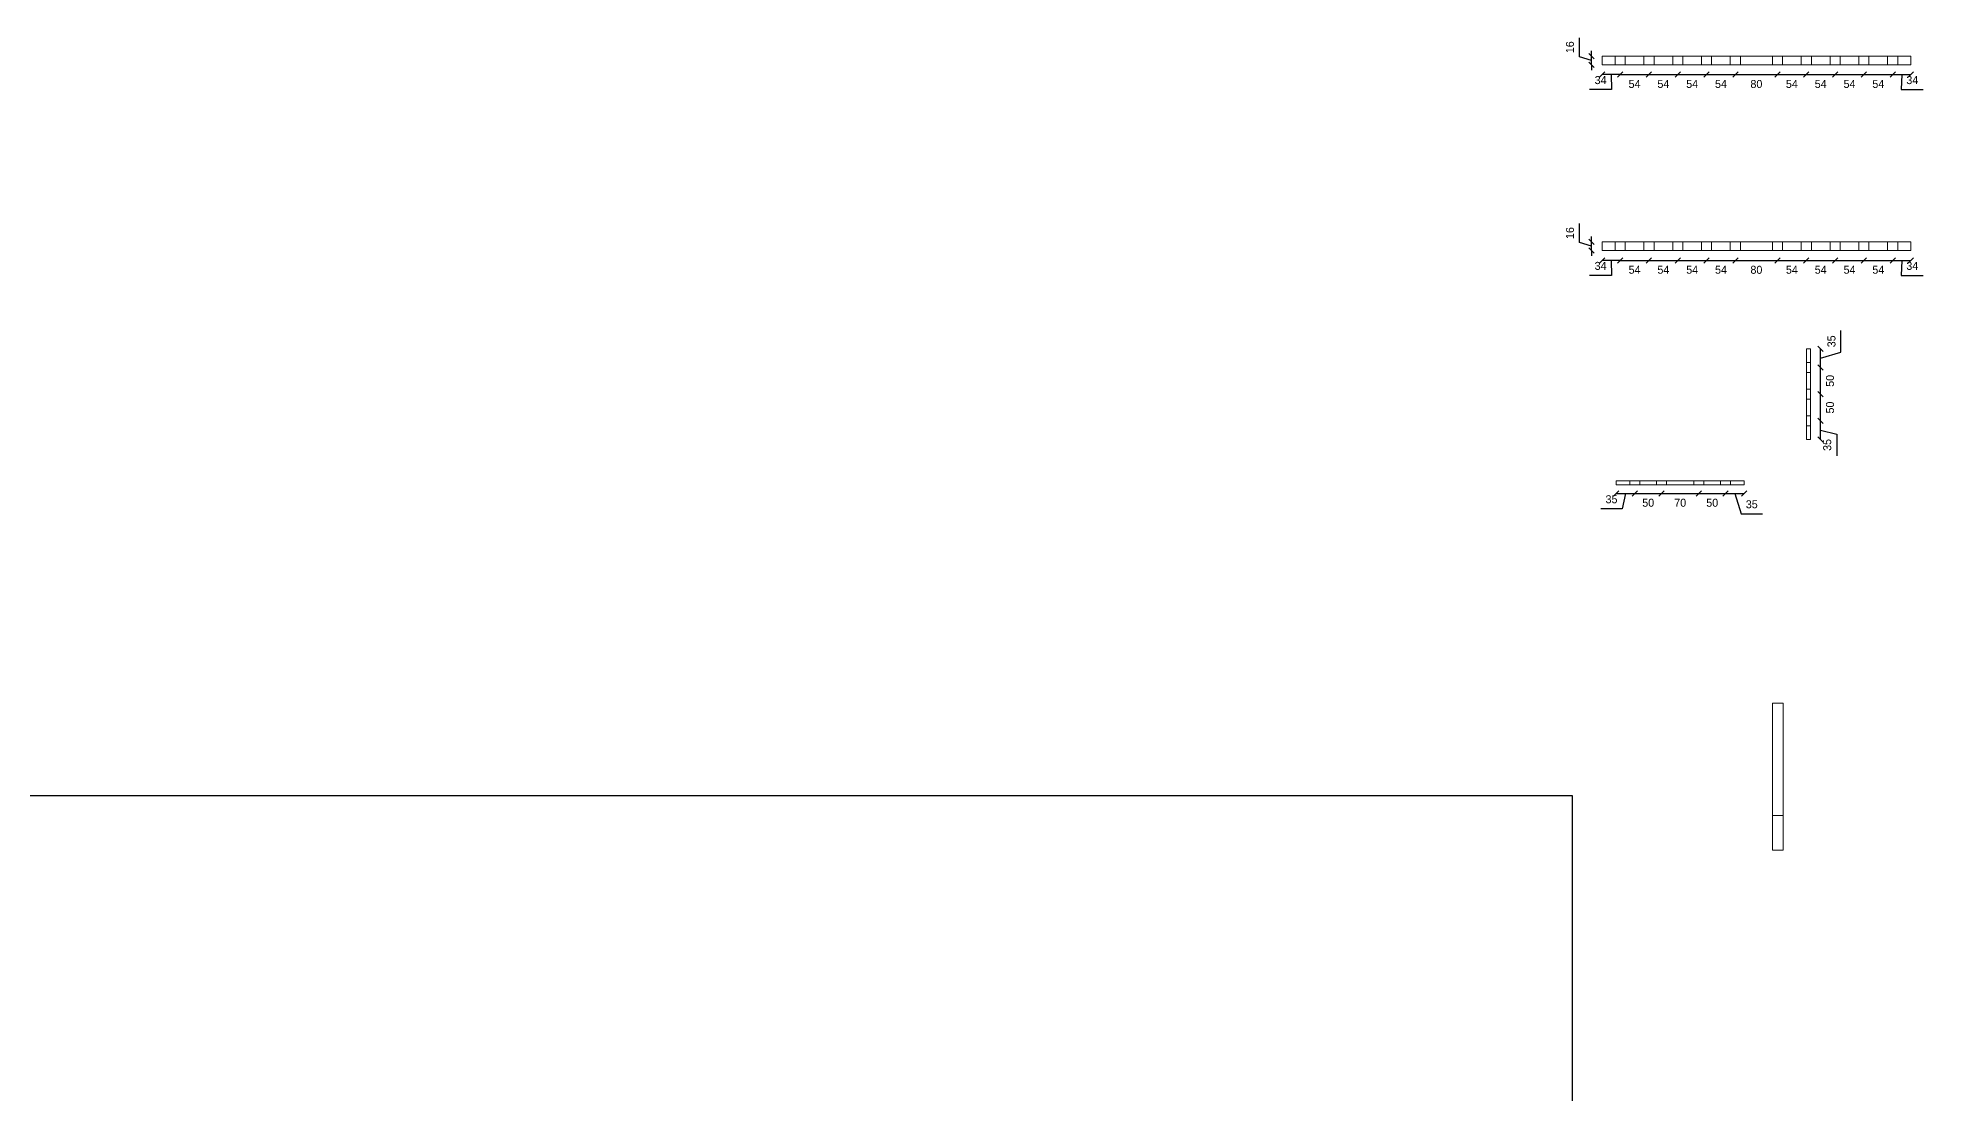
# Model space of a CAD drawing. Header units: millimetres. Extents: x -6949 to 549764, y -83146 to 127128.
# Drawn here: x 13927 to 17461, y -45845 to -43866 of the extents above; entities that cross this region are included whole.
import ezdxf

# ---------------------------------------------------------------- set-up
doc = ezdxf.new("R2010")
doc.units = ezdxf.units.MM
doc.layers.add('piastra', color=6, linetype='Continuous', lineweight=18)
doc.layers.add('quote', color=7, linetype='Continuous', lineweight=5, true_color=0x383838)
doc.styles.get("Standard").update_dxf_attribs({"font": ''})
doc.styles.get('Standard').set_extended_font_data('Bahnschrift Light')
doc.dimstyles.new('Q 1_10', dxfattribs={"dimtxt": 15, "dimasz": 10, "dimexe": 0.18, "dimexo": 0.0625, "dimgap": 10, "dimtad": 2, "dimdec": 0, "dimzin": 0, "dimdsep": 46, "dimtxsty": 'Standard', "dimblk": 'OBLIQUE', "dimcen": 0, "dimse1": 1, "dimse2": 1, "dimadec": 0, "dimazin": 0, "dimtfac": 1, "dimtdec": 0, "dimtofl": 0, "dimtmove": 1, "dimatfit": 3, "dimfxl": 1, "dimtolj": 1, "dimtzin": 0, "dimarcsym": 1})

# ---------------------------------------------------------------- blocks, each defined once
blk = doc.blocks.new('_Oblique')
at = {"color": 0, "linetype": 'ByBlock', "lineweight": -2}
blk.add_line((-0.5, -0.5), (0.5, 0.5), dxfattribs=at)
blk = doc.blocks.new('*D537')
at = {"layer": 'Defpoints', "color": 0, "transparency": 16777216}
for p in [(16839.3, -43901), (16858.9, -43901), (16858.9, -43917)]:
    blk.add_point(p, dxfattribs=at)
at = {"layer": 'quote', "color": 0, "lineweight": -2, "transparency": 16777216}
for p, q in [((16816.5, -43902.2), (16816.5, -43866.5)), ((16839.3, -43901), (16839.3, -43891)), ((16839.3, -43909), (16816.5, -43902.2)), ((16839.3, -43917), (16839.3, -43901)), ((16839.3, -43917), (16839.3, -43927))]:
    blk.add_line(p, q, dxfattribs=at)
at = {"layer": 'quote', "color": 0, "lineweight": -2, "transparency": 16777216, "xscale": 10, "yscale": 10, "zscale": 10}
for p, rotation in [((16839.3, -43901), 270), ((16839.3, -43917), 90)]:
    blk.add_blockref('_Oblique', p, dxfattribs=dict(at, rotation=rotation))
at = {"layer": 'quote', "color": 0, "transparency": 16777216, "insert": (16798.9, -43884.3), "char_height": 15, "attachment_point": 5, "rotation": 90}
blk.add_mtext('\\A1;16', dxfattribs=at)
blk = doc.blocks.new('*D539')
at = {"layer": 'Defpoints', "color": 0, "transparency": 16777216}
for p in [(16892.9, -43935.6), (16946.9, -43935.6), (16946.9, -43935.6)]:
    blk.add_point(p, dxfattribs=at)
at = {"layer": 'quote', "color": 0, "lineweight": -2, "transparency": 16777216}
blk.add_line((16892.9, -43935.6), (16946.9, -43935.6), dxfattribs=at)
at = {"layer": 'quote', "color": 0, "lineweight": -2, "transparency": 16777216, "xscale": 10, "yscale": 10, "zscale": 10, "rotation": 180}
blk.add_blockref('_Oblique', (16892.9, -43935.6), dxfattribs=at)
at = {"layer": 'quote', "color": 0, "lineweight": -2, "transparency": 16777216, "xscale": 10, "yscale": 10, "zscale": 10}
blk.add_blockref('_Oblique', (16946.9, -43935.6), dxfattribs=at)
at = {"layer": 'quote', "color": 0, "transparency": 16777216, "insert": (16919.9, -43953.2), "char_height": 15, "attachment_point": 5}
blk.add_mtext('\\A1;54', dxfattribs=at)
blk = doc.blocks.new('*D540')
at = {"layer": 'Defpoints', "color": 0, "transparency": 16777216}
for p in [(16946.9, -43935.6), (17000.9, -43935.6), (17000.9, -43935.6)]:
    blk.add_point(p, dxfattribs=at)
at = {"layer": 'quote', "color": 0, "lineweight": -2, "transparency": 16777216}
blk.add_line((16946.9, -43935.6), (17000.9, -43935.6), dxfattribs=at)
at = {"layer": 'quote', "color": 0, "lineweight": -2, "transparency": 16777216, "xscale": 10, "yscale": 10, "zscale": 10, "rotation": 180}
blk.add_blockref('_Oblique', (16946.9, -43935.6), dxfattribs=at)
at = {"layer": 'quote', "color": 0, "lineweight": -2, "transparency": 16777216, "xscale": 10, "yscale": 10, "zscale": 10}
blk.add_blockref('_Oblique', (17000.9, -43935.6), dxfattribs=at)
at = {"layer": 'quote', "color": 0, "transparency": 16777216, "insert": (16973.9, -43953.2), "char_height": 15, "attachment_point": 5}
blk.add_mtext('\\A1;54', dxfattribs=at)
blk = doc.blocks.new('*D541')
at = {"layer": 'Defpoints', "color": 0, "transparency": 16777216}
for p in [(17000.9, -43935.6), (17054.9, -43935.6), (17054.9, -43935.6)]:
    blk.add_point(p, dxfattribs=at)
at = {"layer": 'quote', "color": 0, "lineweight": -2, "transparency": 16777216}
blk.add_line((17000.9, -43935.6), (17054.9, -43935.6), dxfattribs=at)
at = {"layer": 'quote', "color": 0, "lineweight": -2, "transparency": 16777216, "xscale": 10, "yscale": 10, "zscale": 10, "rotation": 180}
blk.add_blockref('_Oblique', (17000.9, -43935.6), dxfattribs=at)
at = {"layer": 'quote', "color": 0, "lineweight": -2, "transparency": 16777216, "xscale": 10, "yscale": 10, "zscale": 10}
blk.add_blockref('_Oblique', (17054.9, -43935.6), dxfattribs=at)
at = {"layer": 'quote', "color": 0, "transparency": 16777216, "insert": (17027.9, -43953.2), "char_height": 15, "attachment_point": 5}
blk.add_mtext('\\A1;54', dxfattribs=at)
blk = doc.blocks.new('*D542')
at = {"layer": 'Defpoints', "color": 0, "transparency": 16777216}
for p in [(17054.9, -43935.6), (17108.9, -43935.6), (17108.9, -43935.6)]:
    blk.add_point(p, dxfattribs=at)
at = {"layer": 'quote', "color": 0, "lineweight": -2, "transparency": 16777216}
blk.add_line((17054.9, -43935.6), (17108.9, -43935.6), dxfattribs=at)
at = {"layer": 'quote', "color": 0, "lineweight": -2, "transparency": 16777216, "xscale": 10, "yscale": 10, "zscale": 10, "rotation": 180}
blk.add_blockref('_Oblique', (17054.9, -43935.6), dxfattribs=at)
at = {"layer": 'quote', "color": 0, "lineweight": -2, "transparency": 16777216, "xscale": 10, "yscale": 10, "zscale": 10}
blk.add_blockref('_Oblique', (17108.9, -43935.6), dxfattribs=at)
at = {"layer": 'quote', "color": 0, "transparency": 16777216, "insert": (17081.9, -43953.2), "char_height": 15, "attachment_point": 5}
blk.add_mtext('\\A1;54', dxfattribs=at)
blk = doc.blocks.new('*D543')
at = {"layer": 'Defpoints', "color": 0, "transparency": 16777216}
for p in [(17108.9, -43935.6), (17187.8, -43935.6), (17187.8, -43935.6)]:
    blk.add_point(p, dxfattribs=at)
at = {"layer": 'quote', "color": 0, "lineweight": -2, "transparency": 16777216}
blk.add_line((17108.9, -43935.6), (17187.8, -43935.6), dxfattribs=at)
at = {"layer": 'quote', "color": 0, "lineweight": -2, "transparency": 16777216, "xscale": 10, "yscale": 10, "zscale": 10, "rotation": 180}
blk.add_blockref('_Oblique', (17108.9, -43935.6), dxfattribs=at)
at = {"layer": 'quote', "color": 0, "lineweight": -2, "transparency": 16777216, "xscale": 10, "yscale": 10, "zscale": 10}
blk.add_blockref('_Oblique', (17187.8, -43935.6), dxfattribs=at)
at = {"layer": 'quote', "color": 0, "transparency": 16777216, "insert": (17148.3, -43953.3), "char_height": 15, "attachment_point": 5}
blk.add_mtext('\\A1;80', dxfattribs=at)
blk = doc.blocks.new('*D544')
at = {"layer": 'Defpoints', "color": 0, "transparency": 16777216}
for p in [(17187.8, -43935.6), (17241.8, -43935.6), (17241.8, -43935.6)]:
    blk.add_point(p, dxfattribs=at)
at = {"layer": 'quote', "color": 0, "lineweight": -2, "transparency": 16777216}
blk.add_line((17187.8, -43935.6), (17241.8, -43935.6), dxfattribs=at)
at = {"layer": 'quote', "color": 0, "lineweight": -2, "transparency": 16777216, "xscale": 10, "yscale": 10, "zscale": 10, "rotation": 180}
blk.add_blockref('_Oblique', (17187.8, -43935.6), dxfattribs=at)
at = {"layer": 'quote', "color": 0, "lineweight": -2, "transparency": 16777216, "xscale": 10, "yscale": 10, "zscale": 10}
blk.add_blockref('_Oblique', (17241.8, -43935.6), dxfattribs=at)
at = {"layer": 'quote', "color": 0, "transparency": 16777216, "insert": (17214.8, -43953.2), "char_height": 15, "attachment_point": 5}
blk.add_mtext('\\A1;54', dxfattribs=at)
blk = doc.blocks.new('*D545')
at = {"layer": 'Defpoints', "color": 0, "transparency": 16777216}
for p in [(17241.8, -43935.6), (17295.8, -43935.6), (17295.8, -43935.6)]:
    blk.add_point(p, dxfattribs=at)
at = {"layer": 'quote', "color": 0, "lineweight": -2, "transparency": 16777216}
blk.add_line((17241.8, -43935.6), (17295.8, -43935.6), dxfattribs=at)
at = {"layer": 'quote', "color": 0, "lineweight": -2, "transparency": 16777216, "xscale": 10, "yscale": 10, "zscale": 10, "rotation": 180}
blk.add_blockref('_Oblique', (17241.8, -43935.6), dxfattribs=at)
at = {"layer": 'quote', "color": 0, "lineweight": -2, "transparency": 16777216, "xscale": 10, "yscale": 10, "zscale": 10}
blk.add_blockref('_Oblique', (17295.8, -43935.6), dxfattribs=at)
at = {"layer": 'quote', "color": 0, "transparency": 16777216, "insert": (17268.8, -43953.2), "char_height": 15, "attachment_point": 5}
blk.add_mtext('\\A1;54', dxfattribs=at)
blk = doc.blocks.new('*D546')
at = {"layer": 'Defpoints', "color": 0, "transparency": 16777216}
for p in [(17295.8, -43935.6), (17349.8, -43935.6), (17349.8, -43935.6)]:
    blk.add_point(p, dxfattribs=at)
at = {"layer": 'quote', "color": 0, "lineweight": -2, "transparency": 16777216}
blk.add_line((17295.8, -43935.6), (17349.8, -43935.6), dxfattribs=at)
at = {"layer": 'quote', "color": 0, "lineweight": -2, "transparency": 16777216, "xscale": 10, "yscale": 10, "zscale": 10, "rotation": 180}
blk.add_blockref('_Oblique', (17295.8, -43935.6), dxfattribs=at)
at = {"layer": 'quote', "color": 0, "lineweight": -2, "transparency": 16777216, "xscale": 10, "yscale": 10, "zscale": 10}
blk.add_blockref('_Oblique', (17349.8, -43935.6), dxfattribs=at)
at = {"layer": 'quote', "color": 0, "transparency": 16777216, "insert": (17322.8, -43953.2), "char_height": 15, "attachment_point": 5}
blk.add_mtext('\\A1;54', dxfattribs=at)
blk = doc.blocks.new('*D547')
at = {"layer": 'Defpoints', "color": 0, "transparency": 16777216}
for p in [(17349.8, -43935.6), (17403.8, -43935.6), (17403.8, -43935.6)]:
    blk.add_point(p, dxfattribs=at)
at = {"layer": 'quote', "color": 0, "lineweight": -2, "transparency": 16777216}
blk.add_line((17349.8, -43935.6), (17403.8, -43935.6), dxfattribs=at)
at = {"layer": 'quote', "color": 0, "lineweight": -2, "transparency": 16777216, "xscale": 10, "yscale": 10, "zscale": 10, "rotation": 180}
blk.add_blockref('_Oblique', (17349.8, -43935.6), dxfattribs=at)
at = {"layer": 'quote', "color": 0, "lineweight": -2, "transparency": 16777216, "xscale": 10, "yscale": 10, "zscale": 10}
blk.add_blockref('_Oblique', (17403.8, -43935.6), dxfattribs=at)
at = {"layer": 'quote', "color": 0, "transparency": 16777216, "insert": (17376.8, -43953.2), "char_height": 15, "attachment_point": 5}
blk.add_mtext('\\A1;54', dxfattribs=at)
blk = doc.blocks.new('*D548')
at = {"layer": 'Defpoints', "color": 0, "transparency": 16777216}
for p in [(17437.8, -43933.1), (17403.8, -43935.6), (17437.8, -43935.6)]:
    blk.add_point(p, dxfattribs=at)
at = {"layer": 'quote', "color": 0, "lineweight": -2, "transparency": 16777216}
for p, q in [((17403.8, -43935.6), (17437.8, -43935.6)), ((17420.8, -43935.6), (17419.9, -43963.6)), ((17419.9, -43963.6), (17461.1, -43963.6))]:
    blk.add_line(p, q, dxfattribs=at)
at = {"layer": 'quote', "color": 0, "lineweight": -2, "transparency": 16777216, "xscale": 10, "yscale": 10, "zscale": 10, "rotation": 180}
blk.add_blockref('_Oblique', (17403.8, -43935.6), dxfattribs=at)
at = {"layer": 'quote', "color": 0, "lineweight": -2, "transparency": 16777216, "xscale": 10, "yscale": 10, "zscale": 10}
blk.add_blockref('_Oblique', (17437.8, -43935.6), dxfattribs=at)
at = {"layer": 'quote', "color": 0, "transparency": 16777216, "insert": (17440.5, -43946), "char_height": 15, "attachment_point": 5}
blk.add_mtext('\\A1;34', dxfattribs=at)
blk = doc.blocks.new('*D538')
at = {"layer": 'Defpoints', "color": 0, "transparency": 16777216}
for p in [(16858.9, -43933.1), (16858.9, -43935.6), (16892.9, -43935.6)]:
    blk.add_point(p, dxfattribs=at)
at = {"layer": 'quote', "color": 0, "lineweight": -2, "transparency": 16777216}
for p, q in [((16876.8, -43963.6), (16835.6, -43963.6)), ((16892.9, -43935.6), (16858.9, -43935.6)), ((16875.9, -43935.6), (16876.8, -43963.6))]:
    blk.add_line(p, q, dxfattribs=at)
at = {"layer": 'quote', "color": 0, "lineweight": -2, "transparency": 16777216, "xscale": 10, "yscale": 10, "zscale": 10, "rotation": 180}
blk.add_blockref('_Oblique', (16858.9, -43935.6), dxfattribs=at)
at = {"layer": 'quote', "color": 0, "lineweight": -2, "transparency": 16777216, "xscale": 10, "yscale": 10, "zscale": 10}
blk.add_blockref('_Oblique', (16892.9, -43935.6), dxfattribs=at)
at = {"layer": 'quote', "color": 0, "transparency": 16777216, "insert": (16856.2, -43946), "char_height": 15, "attachment_point": 5}
blk.add_mtext('\\A1;34', dxfattribs=at)
blk = doc.blocks.new('*D560')
at = {"layer": 'Defpoints', "color": 0, "transparency": 16777216}
for p in [(16839.3, -44249.2), (16858.9, -44249.2), (16858.9, -44265.2)]:
    blk.add_point(p, dxfattribs=at)
at = {"layer": 'quote', "color": 0, "lineweight": -2, "transparency": 16777216}
for p, q in [((16816.5, -44250.4), (16816.5, -44214.7)), ((16839.3, -44257.2), (16816.5, -44250.4)), ((16839.3, -44249.2), (16839.3, -44239.2)), ((16839.3, -44265.2), (16839.3, -44249.2)), ((16839.3, -44265.2), (16839.3, -44275.2))]:
    blk.add_line(p, q, dxfattribs=at)
at = {"layer": 'quote', "color": 0, "lineweight": -2, "transparency": 16777216, "xscale": 10, "yscale": 10, "zscale": 10}
for p, rotation in [((16839.3, -44249.2), 270), ((16839.3, -44265.2), 90)]:
    blk.add_blockref('_Oblique', p, dxfattribs=dict(at, rotation=rotation))
at = {"layer": 'quote', "color": 0, "transparency": 16777216, "insert": (16798.9, -44232.6), "char_height": 15, "attachment_point": 5, "rotation": 90}
blk.add_mtext('\\A1;16', dxfattribs=at)
blk = doc.blocks.new('*D549')
at = {"layer": 'Defpoints', "color": 0, "transparency": 16777216}
for p in [(16892.9, -44283.9), (16946.9, -44283.9), (16946.9, -44283.9)]:
    blk.add_point(p, dxfattribs=at)
at = {"layer": 'quote', "color": 0, "lineweight": -2, "transparency": 16777216}
blk.add_line((16892.9, -44283.9), (16946.9, -44283.9), dxfattribs=at)
at = {"layer": 'quote', "color": 0, "lineweight": -2, "transparency": 16777216, "xscale": 10, "yscale": 10, "zscale": 10, "rotation": 180}
blk.add_blockref('_Oblique', (16892.9, -44283.9), dxfattribs=at)
at = {"layer": 'quote', "color": 0, "lineweight": -2, "transparency": 16777216, "xscale": 10, "yscale": 10, "zscale": 10}
blk.add_blockref('_Oblique', (16946.9, -44283.9), dxfattribs=at)
at = {"layer": 'quote', "color": 0, "transparency": 16777216, "insert": (16919.9, -44301.4), "char_height": 15, "attachment_point": 5}
blk.add_mtext('\\A1;54', dxfattribs=at)
blk = doc.blocks.new('*D550')
at = {"layer": 'Defpoints', "color": 0, "transparency": 16777216}
for p in [(16946.9, -44283.9), (17000.9, -44283.9), (17000.9, -44283.9)]:
    blk.add_point(p, dxfattribs=at)
at = {"layer": 'quote', "color": 0, "lineweight": -2, "transparency": 16777216}
blk.add_line((16946.9, -44283.9), (17000.9, -44283.9), dxfattribs=at)
at = {"layer": 'quote', "color": 0, "lineweight": -2, "transparency": 16777216, "xscale": 10, "yscale": 10, "zscale": 10, "rotation": 180}
blk.add_blockref('_Oblique', (16946.9, -44283.9), dxfattribs=at)
at = {"layer": 'quote', "color": 0, "lineweight": -2, "transparency": 16777216, "xscale": 10, "yscale": 10, "zscale": 10}
blk.add_blockref('_Oblique', (17000.9, -44283.9), dxfattribs=at)
at = {"layer": 'quote', "color": 0, "transparency": 16777216, "insert": (16973.9, -44301.4), "char_height": 15, "attachment_point": 5}
blk.add_mtext('\\A1;54', dxfattribs=at)
blk = doc.blocks.new('*D551')
at = {"layer": 'Defpoints', "color": 0, "transparency": 16777216}
for p in [(17000.9, -44283.9), (17054.9, -44283.9), (17054.9, -44283.9)]:
    blk.add_point(p, dxfattribs=at)
at = {"layer": 'quote', "color": 0, "lineweight": -2, "transparency": 16777216}
blk.add_line((17000.9, -44283.9), (17054.9, -44283.9), dxfattribs=at)
at = {"layer": 'quote', "color": 0, "lineweight": -2, "transparency": 16777216, "xscale": 10, "yscale": 10, "zscale": 10, "rotation": 180}
blk.add_blockref('_Oblique', (17000.9, -44283.9), dxfattribs=at)
at = {"layer": 'quote', "color": 0, "lineweight": -2, "transparency": 16777216, "xscale": 10, "yscale": 10, "zscale": 10}
blk.add_blockref('_Oblique', (17054.9, -44283.9), dxfattribs=at)
at = {"layer": 'quote', "color": 0, "transparency": 16777216, "insert": (17027.9, -44301.4), "char_height": 15, "attachment_point": 5}
blk.add_mtext('\\A1;54', dxfattribs=at)
blk = doc.blocks.new('*D552')
at = {"layer": 'Defpoints', "color": 0, "transparency": 16777216}
for p in [(17054.9, -44283.9), (17108.9, -44283.9), (17108.9, -44283.9)]:
    blk.add_point(p, dxfattribs=at)
at = {"layer": 'quote', "color": 0, "lineweight": -2, "transparency": 16777216}
blk.add_line((17054.9, -44283.9), (17108.9, -44283.9), dxfattribs=at)
at = {"layer": 'quote', "color": 0, "lineweight": -2, "transparency": 16777216, "xscale": 10, "yscale": 10, "zscale": 10, "rotation": 180}
blk.add_blockref('_Oblique', (17054.9, -44283.9), dxfattribs=at)
at = {"layer": 'quote', "color": 0, "lineweight": -2, "transparency": 16777216, "xscale": 10, "yscale": 10, "zscale": 10}
blk.add_blockref('_Oblique', (17108.9, -44283.9), dxfattribs=at)
at = {"layer": 'quote', "color": 0, "transparency": 16777216, "insert": (17081.9, -44301.4), "char_height": 15, "attachment_point": 5}
blk.add_mtext('\\A1;54', dxfattribs=at)
blk = doc.blocks.new('*D553')
at = {"layer": 'Defpoints', "color": 0, "transparency": 16777216}
for p in [(17108.9, -44283.9), (17187.8, -44283.9), (17187.8, -44283.9)]:
    blk.add_point(p, dxfattribs=at)
at = {"layer": 'quote', "color": 0, "lineweight": -2, "transparency": 16777216}
blk.add_line((17108.9, -44283.9), (17187.8, -44283.9), dxfattribs=at)
at = {"layer": 'quote', "color": 0, "lineweight": -2, "transparency": 16777216, "xscale": 10, "yscale": 10, "zscale": 10, "rotation": 180}
blk.add_blockref('_Oblique', (17108.9, -44283.9), dxfattribs=at)
at = {"layer": 'quote', "color": 0, "lineweight": -2, "transparency": 16777216, "xscale": 10, "yscale": 10, "zscale": 10}
blk.add_blockref('_Oblique', (17187.8, -44283.9), dxfattribs=at)
at = {"layer": 'quote', "color": 0, "transparency": 16777216, "insert": (17148.3, -44301.5), "char_height": 15, "attachment_point": 5}
blk.add_mtext('\\A1;80', dxfattribs=at)
blk = doc.blocks.new('*D554')
at = {"layer": 'Defpoints', "color": 0, "transparency": 16777216}
for p in [(17187.8, -44283.9), (17241.8, -44283.9), (17241.8, -44283.9)]:
    blk.add_point(p, dxfattribs=at)
at = {"layer": 'quote', "color": 0, "lineweight": -2, "transparency": 16777216}
blk.add_line((17187.8, -44283.9), (17241.8, -44283.9), dxfattribs=at)
at = {"layer": 'quote', "color": 0, "lineweight": -2, "transparency": 16777216, "xscale": 10, "yscale": 10, "zscale": 10, "rotation": 180}
blk.add_blockref('_Oblique', (17187.8, -44283.9), dxfattribs=at)
at = {"layer": 'quote', "color": 0, "lineweight": -2, "transparency": 16777216, "xscale": 10, "yscale": 10, "zscale": 10}
blk.add_blockref('_Oblique', (17241.8, -44283.9), dxfattribs=at)
at = {"layer": 'quote', "color": 0, "transparency": 16777216, "insert": (17214.8, -44301.4), "char_height": 15, "attachment_point": 5}
blk.add_mtext('\\A1;54', dxfattribs=at)
blk = doc.blocks.new('*D555')
at = {"layer": 'Defpoints', "color": 0, "transparency": 16777216}
for p in [(17241.8, -44283.9), (17295.8, -44283.9), (17295.8, -44283.9)]:
    blk.add_point(p, dxfattribs=at)
at = {"layer": 'quote', "color": 0, "lineweight": -2, "transparency": 16777216}
blk.add_line((17241.8, -44283.9), (17295.8, -44283.9), dxfattribs=at)
at = {"layer": 'quote', "color": 0, "lineweight": -2, "transparency": 16777216, "xscale": 10, "yscale": 10, "zscale": 10, "rotation": 180}
blk.add_blockref('_Oblique', (17241.8, -44283.9), dxfattribs=at)
at = {"layer": 'quote', "color": 0, "lineweight": -2, "transparency": 16777216, "xscale": 10, "yscale": 10, "zscale": 10}
blk.add_blockref('_Oblique', (17295.8, -44283.9), dxfattribs=at)
at = {"layer": 'quote', "color": 0, "transparency": 16777216, "insert": (17268.8, -44301.4), "char_height": 15, "attachment_point": 5}
blk.add_mtext('\\A1;54', dxfattribs=at)
blk = doc.blocks.new('*D556')
at = {"layer": 'Defpoints', "color": 0, "transparency": 16777216}
for p in [(17295.8, -44283.9), (17349.8, -44283.9), (17349.8, -44283.9)]:
    blk.add_point(p, dxfattribs=at)
at = {"layer": 'quote', "color": 0, "lineweight": -2, "transparency": 16777216}
blk.add_line((17295.8, -44283.9), (17349.8, -44283.9), dxfattribs=at)
at = {"layer": 'quote', "color": 0, "lineweight": -2, "transparency": 16777216, "xscale": 10, "yscale": 10, "zscale": 10, "rotation": 180}
blk.add_blockref('_Oblique', (17295.8, -44283.9), dxfattribs=at)
at = {"layer": 'quote', "color": 0, "lineweight": -2, "transparency": 16777216, "xscale": 10, "yscale": 10, "zscale": 10}
blk.add_blockref('_Oblique', (17349.8, -44283.9), dxfattribs=at)
at = {"layer": 'quote', "color": 0, "transparency": 16777216, "insert": (17322.8, -44301.4), "char_height": 15, "attachment_point": 5}
blk.add_mtext('\\A1;54', dxfattribs=at)
blk = doc.blocks.new('*D557')
at = {"layer": 'Defpoints', "color": 0, "transparency": 16777216}
for p in [(17349.8, -44283.9), (17403.8, -44283.9), (17403.8, -44283.9)]:
    blk.add_point(p, dxfattribs=at)
at = {"layer": 'quote', "color": 0, "lineweight": -2, "transparency": 16777216}
blk.add_line((17349.8, -44283.9), (17403.8, -44283.9), dxfattribs=at)
at = {"layer": 'quote', "color": 0, "lineweight": -2, "transparency": 16777216, "xscale": 10, "yscale": 10, "zscale": 10, "rotation": 180}
blk.add_blockref('_Oblique', (17349.8, -44283.9), dxfattribs=at)
at = {"layer": 'quote', "color": 0, "lineweight": -2, "transparency": 16777216, "xscale": 10, "yscale": 10, "zscale": 10}
blk.add_blockref('_Oblique', (17403.8, -44283.9), dxfattribs=at)
at = {"layer": 'quote', "color": 0, "transparency": 16777216, "insert": (17376.8, -44301.4), "char_height": 15, "attachment_point": 5}
blk.add_mtext('\\A1;54', dxfattribs=at)
blk = doc.blocks.new('*D558')
at = {"layer": 'Defpoints', "color": 0, "transparency": 16777216}
for p in [(17403.8, -44283.9), (17437.8, -44281.4), (17437.8, -44283.9)]:
    blk.add_point(p, dxfattribs=at)
at = {"layer": 'quote', "color": 0, "lineweight": -2, "transparency": 16777216}
for p, q in [((17403.8, -44283.9), (17437.8, -44283.9)), ((17420.8, -44283.9), (17419.9, -44311.9)), ((17419.9, -44311.9), (17461.1, -44311.9))]:
    blk.add_line(p, q, dxfattribs=at)
at = {"layer": 'quote', "color": 0, "lineweight": -2, "transparency": 16777216, "xscale": 10, "yscale": 10, "zscale": 10, "rotation": 180}
blk.add_blockref('_Oblique', (17403.8, -44283.9), dxfattribs=at)
at = {"layer": 'quote', "color": 0, "lineweight": -2, "transparency": 16777216, "xscale": 10, "yscale": 10, "zscale": 10}
blk.add_blockref('_Oblique', (17437.8, -44283.9), dxfattribs=at)
at = {"layer": 'quote', "color": 0, "transparency": 16777216, "insert": (17440.5, -44294.2), "char_height": 15, "attachment_point": 5}
blk.add_mtext('\\A1;34', dxfattribs=at)
blk = doc.blocks.new('*D559')
at = {"layer": 'Defpoints', "color": 0, "transparency": 16777216}
for p in [(16858.9, -44281.4), (16858.9, -44283.9), (16892.9, -44283.9)]:
    blk.add_point(p, dxfattribs=at)
at = {"layer": 'quote', "color": 0, "lineweight": -2, "transparency": 16777216}
for p, q in [((16892.9, -44283.9), (16858.9, -44283.9)), ((16875.9, -44283.9), (16876.8, -44311.9)), ((16876.8, -44311.9), (16835.6, -44311.9))]:
    blk.add_line(p, q, dxfattribs=at)
at = {"layer": 'quote', "color": 0, "lineweight": -2, "transparency": 16777216, "xscale": 10, "yscale": 10, "zscale": 10, "rotation": 180}
blk.add_blockref('_Oblique', (16858.9, -44283.9), dxfattribs=at)
at = {"layer": 'quote', "color": 0, "lineweight": -2, "transparency": 16777216, "xscale": 10, "yscale": 10, "zscale": 10}
blk.add_blockref('_Oblique', (16892.9, -44283.9), dxfattribs=at)
at = {"layer": 'quote', "color": 0, "transparency": 16777216, "insert": (16856.2, -44294.2), "char_height": 15, "attachment_point": 5}
blk.add_mtext('\\A1;34', dxfattribs=at)
blk = doc.blocks.new('*D620')
at = {"layer": 'Defpoints', "color": 0, "transparency": 16777216}
for p in [(17241.9, -44584.6), (17268.6, -44584.6), (17241.9, -44619.6)]:
    blk.add_point(p, dxfattribs=at)
at = {"layer": 'quote', "color": 0, "lineweight": -2, "transparency": 16777216}
for p, q in [((17268.6, -44619.6), (17268.6, -44584.6)), ((17268.6, -44602.1), (17298.8, -44609.6)), ((17298.8, -44609.6), (17298.8, -44649.8))]:
    blk.add_line(p, q, dxfattribs=at)
at = {"layer": 'quote', "color": 0, "lineweight": -2, "transparency": 16777216, "xscale": 10, "yscale": 10, "zscale": 10}
for p, rotation in [((17268.6, -44584.6), 90), ((17268.6, -44619.6), 270)]:
    blk.add_blockref('_Oblique', p, dxfattribs=dict(at, rotation=rotation))
at = {"layer": 'quote', "color": 0, "transparency": 16777216, "insert": (17281.1, -44629.7), "char_height": 15, "attachment_point": 5, "rotation": 90}
blk.add_mtext('\\A1;35', dxfattribs=at)
blk = doc.blocks.new('*D621')
at = {"layer": 'Defpoints', "color": 0, "transparency": 16777216}
for p in [(17241.9, -44534.6), (17268.6, -44534.6), (17241.9, -44584.6)]:
    blk.add_point(p, dxfattribs=at)
at = {"layer": 'quote', "color": 0, "lineweight": -2, "transparency": 16777216}
blk.add_line((17268.6, -44584.6), (17268.6, -44534.6), dxfattribs=at)
at = {"layer": 'quote', "color": 0, "lineweight": -2, "transparency": 16777216, "xscale": 10, "yscale": 10, "zscale": 10}
for p, rotation in [((17268.6, -44534.6), 90), ((17268.6, -44584.6), 270)]:
    blk.add_blockref('_Oblique', p, dxfattribs=dict(at, rotation=rotation))
at = {"layer": 'quote', "color": 0, "transparency": 16777216, "insert": (17286.3, -44559.6), "char_height": 15, "attachment_point": 5, "rotation": 90}
blk.add_mtext('\\A1;50', dxfattribs=at)
blk = doc.blocks.new('*D622')
at = {"layer": 'Defpoints', "color": 0, "transparency": 16777216}
for p in [(17241.9, -44484.6), (17268.6, -44484.6), (17241.9, -44534.6)]:
    blk.add_point(p, dxfattribs=at)
at = {"layer": 'quote', "color": 0, "lineweight": -2, "transparency": 16777216}
blk.add_line((17268.6, -44534.6), (17268.6, -44484.6), dxfattribs=at)
at = {"layer": 'quote', "color": 0, "lineweight": -2, "transparency": 16777216, "xscale": 10, "yscale": 10, "zscale": 10}
for p, rotation in [((17268.6, -44484.6), 90), ((17268.6, -44534.6), 270)]:
    blk.add_blockref('_Oblique', p, dxfattribs=dict(at, rotation=rotation))
at = {"layer": 'quote', "color": 0, "transparency": 16777216, "insert": (17286.3, -44509.6), "char_height": 15, "attachment_point": 5, "rotation": 90}
blk.add_mtext('\\A1;50', dxfattribs=at)
blk = doc.blocks.new('*D623')
at = {"layer": 'Defpoints', "color": 0, "transparency": 16777216}
for p in [(17249.4, -44449.6), (17268.6, -44449.6), (17241.9, -44484.6)]:
    blk.add_point(p, dxfattribs=at)
at = {"layer": 'quote', "color": 0, "lineweight": -2, "transparency": 16777216}
for p, q in [((17306.7, -44455.6), (17306.7, -44415.4)), ((17268.6, -44484.6), (17268.6, -44449.6)), ((17268.6, -44467.1), (17306.7, -44455.6))]:
    blk.add_line(p, q, dxfattribs=at)
at = {"layer": 'quote', "color": 0, "lineweight": -2, "transparency": 16777216, "xscale": 10, "yscale": 10, "zscale": 10}
for p, rotation in [((17268.6, -44449.6), 90), ((17268.6, -44484.6), 270)]:
    blk.add_blockref('_Oblique', p, dxfattribs=dict(at, rotation=rotation))
at = {"layer": 'quote', "color": 0, "transparency": 16777216, "insert": (17289.1, -44435.5), "char_height": 15, "attachment_point": 5, "rotation": 90}
blk.add_mtext('\\A1;35', dxfattribs=at)
blk = doc.blocks.new('*D624')
at = {"layer": 'Defpoints', "color": 0, "transparency": 16777216}
for p in [(16885.5, -44704.7), (16920.5, -44697.2), (16920.5, -44720.8)]:
    blk.add_point(p, dxfattribs=at)
at = {"layer": 'quote', "color": 0, "lineweight": -2, "transparency": 16777216}
for p, q in [((16885.5, -44720.8), (16920.5, -44720.8)), ((16903, -44720.8), (16896.8, -44749.3)), ((16896.8, -44749.3), (16856.6, -44749.3))]:
    blk.add_line(p, q, dxfattribs=at)
at = {"layer": 'quote', "color": 0, "lineweight": -2, "transparency": 16777216, "xscale": 10, "yscale": 10, "zscale": 10, "rotation": 180}
blk.add_blockref('_Oblique', (16885.5, -44720.8), dxfattribs=at)
at = {"layer": 'quote', "color": 0, "lineweight": -2, "transparency": 16777216, "xscale": 10, "yscale": 10, "zscale": 10}
blk.add_blockref('_Oblique', (16920.5, -44720.8), dxfattribs=at)
at = {"layer": 'quote', "color": 0, "transparency": 16777216, "insert": (16876.7, -44731.6), "char_height": 15, "attachment_point": 5}
blk.add_mtext('\\A1;35', dxfattribs=at)
blk = doc.blocks.new('*D625')
at = {"layer": 'Defpoints', "color": 0, "transparency": 16777216}
for p in [(16920.5, -44697.2), (16970.5, -44697.2), (16970.5, -44720.5)]:
    blk.add_point(p, dxfattribs=at)
at = {"layer": 'quote', "color": 0, "lineweight": -2, "transparency": 16777216}
blk.add_line((16920.5, -44720.5), (16970.5, -44720.5), dxfattribs=at)
at = {"layer": 'quote', "color": 0, "lineweight": -2, "transparency": 16777216, "xscale": 10, "yscale": 10, "zscale": 10, "rotation": 180}
blk.add_blockref('_Oblique', (16920.5, -44720.5), dxfattribs=at)
at = {"layer": 'quote', "color": 0, "lineweight": -2, "transparency": 16777216, "xscale": 10, "yscale": 10, "zscale": 10}
blk.add_blockref('_Oblique', (16970.5, -44720.5), dxfattribs=at)
at = {"layer": 'quote', "color": 0, "transparency": 16777216, "insert": (16945.5, -44738.1), "char_height": 15, "attachment_point": 5}
blk.add_mtext('\\A1;50', dxfattribs=at)
blk = doc.blocks.new('*D626')
at = {"layer": 'Defpoints', "color": 0, "transparency": 16777216}
for p in [(16970.5, -44697.2), (17040.5, -44697.2), (17040.5, -44720.5)]:
    blk.add_point(p, dxfattribs=at)
at = {"layer": 'quote', "color": 0, "lineweight": -2, "transparency": 16777216}
blk.add_line((16970.5, -44720.5), (17040.5, -44720.5), dxfattribs=at)
at = {"layer": 'quote', "color": 0, "lineweight": -2, "transparency": 16777216, "xscale": 10, "yscale": 10, "zscale": 10, "rotation": 180}
blk.add_blockref('_Oblique', (16970.5, -44720.5), dxfattribs=at)
at = {"layer": 'quote', "color": 0, "lineweight": -2, "transparency": 16777216, "xscale": 10, "yscale": 10, "zscale": 10}
blk.add_blockref('_Oblique', (17040.5, -44720.5), dxfattribs=at)
at = {"layer": 'quote', "color": 0, "transparency": 16777216, "insert": (17005.5, -44738.1), "char_height": 15, "attachment_point": 5}
blk.add_mtext('\\A1;70', dxfattribs=at)
blk = doc.blocks.new('*D627')
at = {"layer": 'Defpoints', "color": 0, "transparency": 16777216}
for p in [(17040.5, -44697.2), (17090.5, -44697.2), (17090.5, -44720.5)]:
    blk.add_point(p, dxfattribs=at)
at = {"layer": 'quote', "color": 0, "lineweight": -2, "transparency": 16777216}
blk.add_line((17040.5, -44720.5), (17090.5, -44720.5), dxfattribs=at)
at = {"layer": 'quote', "color": 0, "lineweight": -2, "transparency": 16777216, "xscale": 10, "yscale": 10, "zscale": 10, "rotation": 180}
blk.add_blockref('_Oblique', (17040.5, -44720.5), dxfattribs=at)
at = {"layer": 'quote', "color": 0, "lineweight": -2, "transparency": 16777216, "xscale": 10, "yscale": 10, "zscale": 10}
blk.add_blockref('_Oblique', (17090.5, -44720.5), dxfattribs=at)
at = {"layer": 'quote', "color": 0, "transparency": 16777216, "insert": (17065.5, -44738.1), "char_height": 15, "attachment_point": 5}
blk.add_mtext('\\A1;50', dxfattribs=at)
blk = doc.blocks.new('*D628')
at = {"layer": 'Defpoints', "color": 0, "transparency": 16777216}
for p in [(17090.5, -44697.2), (17125.5, -44704.7), (17125.5, -44720.5)]:
    blk.add_point(p, dxfattribs=at)
at = {"layer": 'quote', "color": 0, "lineweight": -2, "transparency": 16777216}
for p, q in [((17090.5, -44720.5), (17125.5, -44720.5)), ((17108, -44720.5), (17119.5, -44758.6)), ((17119.5, -44758.6), (17159.7, -44758.6))]:
    blk.add_line(p, q, dxfattribs=at)
at = {"layer": 'quote', "color": 0, "lineweight": -2, "transparency": 16777216, "xscale": 10, "yscale": 10, "zscale": 10, "rotation": 180}
blk.add_blockref('_Oblique', (17090.5, -44720.5), dxfattribs=at)
at = {"layer": 'quote', "color": 0, "lineweight": -2, "transparency": 16777216, "xscale": 10, "yscale": 10, "zscale": 10}
blk.add_blockref('_Oblique', (17125.5, -44720.5), dxfattribs=at)
at = {"layer": 'quote', "color": 0, "transparency": 16777216, "insert": (17139.6, -44741), "char_height": 15, "attachment_point": 5}
blk.add_mtext('\\A1;35', dxfattribs=at)

msp = doc.modelspace()

# ---------------------------------------------------------------- linework, layer by layer
msp.add_lwpolyline([(10961.1, -45286.5), (16802.7, -45286.5), (16802.7, -48298.2), (10961.1, -48298.2)], close=True)
at = {"layer": 'piastra'}
for points in [[(17437.8, -43901), (17437.8, -43917), (16858.9, -43917), (16858.9, -43901)], [(17437.8, -44249.2), (17437.8, -44265.2), (16858.9, -44265.2), (16858.9, -44249.2)], [(17178.7, -45113.8), (17198.7, -45113.8), (17198.7, -45389.3), (17178.7, -45389.3)]]:
    msp.add_lwpolyline(points, close=True, dxfattribs=at)
for points in [[(16883.4, -43901), (16883.4, -43917)], [(16902.4, -43901), (16902.4, -43917)], [(16937.4, -43901), (16937.4, -43917)], [(16956.4, -43901), (16956.4, -43917)], [(16991.4, -43901), (16991.4, -43917)], [(17010.4, -43901), (17010.4, -43917)], [(17045.4, -43901), (17045.4, -43917)], [(17064.4, -43901), (17064.4, -43917)], [(17099.4, -43901), (17099.4, -43917)], [(17118.4, -43901), (17118.4, -43917)], [(17178.3, -43901), (17178.3, -43917)], [(17197.3, -43901), (17197.3, -43917)], [(17232.3, -43901), (17232.3, -43917)], [(17251.3, -43901), (17251.3, -43917)], [(17286.3, -43901), (17286.3, -43917)], [(17305.3, -43901), (17305.3, -43917)], [(17340.3, -43901), (17340.3, -43917)], [(17359.3, -43901), (17359.3, -43917)], [(17394.3, -43901), (17394.3, -43917)], [(17413.3, -43901), (17413.3, -43917)], [(16883.4, -44249.2), (16883.4, -44265.2)], [(16902.4, -44249.2), (16902.4, -44265.2)], [(16937.4, -44249.2), (16937.4, -44265.2)], [(16956.4, -44249.2), (16956.4, -44265.2)], [(16991.4, -44249.2), (16991.4, -44265.2)], [(17010.4, -44249.2), (17010.4, -44265.2)], [(17045.4, -44249.2), (17045.4, -44265.2)], [(17064.4, -44249.2), (17064.4, -44265.2)], [(17099.4, -44249.2), (17099.4, -44265.2)], [(17118.4, -44249.2), (17118.4, -44265.2)], [(17178.3, -44249.2), (17178.3, -44265.2)], [(17197.3, -44249.2), (17197.3, -44265.2)], [(17232.3, -44249.2), (17232.3, -44265.2)], [(17251.3, -44249.2), (17251.3, -44265.2)], [(17286.3, -44249.2), (17286.3, -44265.2)], [(17305.3, -44249.2), (17305.3, -44265.2)], [(17340.3, -44249.2), (17340.3, -44265.2)], [(17359.3, -44249.2), (17359.3, -44265.2)], [(17394.3, -44249.2), (17394.3, -44265.2)], [(17413.3, -44249.2), (17413.3, -44265.2)], [(17241.9, -44449.6), (17241.9, -44619.6)], [(17241.9, -44619.6), (17249.4, -44619.6), (17249.4, -44449.6), (17241.9, -44449.6)], [(17241.9, -44475.1), (17249.4, -44475.1)], [(17241.9, -44494.1), (17249.4, -44494.1)], [(17241.9, -44525.1), (17249.4, -44525.1)], [(17241.9, -44544.1), (17249.4, -44544.1)], [(17241.9, -44575.1), (17249.4, -44575.1)], [(17241.9, -44594.1), (17249.4, -44594.1)], [(16885.5, -44697.2), (17125.5, -44697.2), (17125.5, -44704.7), (16885.5, -44704.7), (16885.5, -44697.2)], [(16911, -44697.2), (16911, -44704.7)], [(16930, -44697.2), (16930, -44704.7)], [(16961, -44697.2), (16961, -44704.7)], [(16980, -44697.2), (16980, -44704.7)], [(17031, -44697.2), (17031, -44704.7)], [(17050, -44697.2), (17050, -44704.7)], [(17081, -44697.2), (17081, -44704.7)], [(17100, -44697.2), (17100, -44704.7)], [(17178.7, -45324.4), (17198.7, -45324.4)]]:
    msp.add_lwpolyline(points, dxfattribs=at)

# ---------------------------------------------------------------- dimensions: what is measured, and where the dimension line sits
at = {"layer": 'quote'}
for base, p1, p2, picture, middle in [((16839.3, -43901), (16858.9, -43917), (16858.9, -43901), '*D537', (16798.9, -43892.2)), ((16839.3, -44249.2), (16858.9, -44265.2), (16858.9, -44249.2), '*D560', (16798.9, -44240.4)), ((17268.6, -44449.6), (17241.9, -44484.6), (17249.4, -44449.6), '*D623', (17289.1, -44445.6)), ((17268.6, -44484.6), (17241.9, -44534.6), (17241.9, -44484.6), '*D622', (17286.3, -44509.6)), ((17268.6, -44534.6), (17241.9, -44584.6), (17241.9, -44534.6), '*D621', (17286.3, -44559.6))]:
    dim = msp.add_linear_dim(base=base, p1=p1, p2=p2, angle=90, dimstyle='Q 1_10', dxfattribs=at)
    dim.commit()
    dim.dimension.update_dxf_attribs({"geometry": picture, "text_midpoint": middle})
for base, p1, p2, angle, picture, middle in [((16858.9, -43935.6), (16892.9, -43935.6), (16858.9, -43933.1), 180, '*D538', (16866.8, -43963.6)), ((16858.9, -44283.9), (16892.9, -44283.9), (16858.9, -44281.4), 180, '*D559', (16866.8, -44311.9)), ((17268.6, -44584.6), (17241.9, -44619.6), (17241.9, -44584.6), 90, '*D620', (17298.8, -44619.6))]:
    dim = msp.add_linear_dim(base=base, p1=p1, p2=p2, angle=angle, dimstyle='Q 1_10', dxfattribs=at)
    dim.commit()
    dim.dimension.update_dxf_attribs({"geometry": picture, "text_midpoint": middle, "dimtype": 160})
for base, p1, p2, picture, middle in [((16946.9, -43935.6), (16892.9, -43935.6), (16946.9, -43935.6), '*D539', (16919.9, -43953.2)), ((17000.9, -43935.6), (16946.9, -43935.6), (17000.9, -43935.6), '*D540', (16973.9, -43953.2)), ((17054.9, -43935.6), (17000.9, -43935.6), (17054.9, -43935.6), '*D541', (17027.9, -43953.2)), ((17108.9, -43935.6), (17054.9, -43935.6), (17108.9, -43935.6), '*D542', (17081.9, -43953.2)), ((17241.8, -43935.6), (17187.8, -43935.6), (17241.8, -43935.6), '*D544', (17214.8, -43953.2)), ((17295.8, -43935.6), (17241.8, -43935.6), (17295.8, -43935.6), '*D545', (17268.8, -43953.2)), ((17349.8, -43935.6), (17295.8, -43935.6), (17349.8, -43935.6), '*D546', (17322.8, -43953.2)), ((17403.8, -43935.6), (17349.8, -43935.6), (17403.8, -43935.6), '*D547', (17376.8, -43953.2)), ((16946.9, -44283.9), (16892.9, -44283.9), (16946.9, -44283.9), '*D549', (16919.9, -44301.4)), ((17000.9, -44283.9), (16946.9, -44283.9), (17000.9, -44283.9), '*D550', (16973.9, -44301.4)), ((17054.9, -44283.9), (17000.9, -44283.9), (17054.9, -44283.9), '*D551', (17027.9, -44301.4)), ((17108.9, -44283.9), (17054.9, -44283.9), (17108.9, -44283.9), '*D552', (17081.9, -44301.4)), ((17241.8, -44283.9), (17187.8, -44283.9), (17241.8, -44283.9), '*D554', (17214.8, -44301.4)), ((17295.8, -44283.9), (17241.8, -44283.9), (17295.8, -44283.9), '*D555', (17268.8, -44301.4)), ((17349.8, -44283.9), (17295.8, -44283.9), (17349.8, -44283.9), '*D556', (17322.8, -44301.4)), ((17403.8, -44283.9), (17349.8, -44283.9), (17403.8, -44283.9), '*D557', (17376.8, -44301.4)), ((16970.5, -44720.5), (16920.5, -44697.2), (16970.5, -44697.2), '*D625', (16945.5, -44738.1)), ((17040.5, -44720.5), (16970.5, -44697.2), (17040.5, -44697.2), '*D626', (17005.5, -44738.1)), ((17090.5, -44720.5), (17040.5, -44697.2), (17090.5, -44697.2), '*D627', (17065.5, -44738.1)), ((17125.5, -44720.5), (17090.5, -44697.2), (17125.5, -44704.7), '*D628', (17129.5, -44741))]:
    dim = msp.add_linear_dim(base=base, p1=p1, p2=p2, dimstyle='Q 1_10', dxfattribs=at)
    dim.commit()
    dim.dimension.update_dxf_attribs({"geometry": picture, "text_midpoint": middle})
for base, p1, p2, picture, middle in [((17187.8, -43935.6), (17108.9, -43935.6), (17187.8, -43935.6), '*D543', (17148.3, -43953.3)), ((17187.8, -44283.9), (17108.9, -44283.9), (17187.8, -44283.9), '*D553', (17148.3, -44301.5))]:
    dim = msp.add_linear_dim(base=base, p1=p1, p2=p2, text='80', dimstyle='Q 1_10', dxfattribs=at)
    dim.commit()
    dim.dimension.update_dxf_attribs({"geometry": picture, "text_midpoint": middle})
for base, p1, p2, picture, middle in [((17437.8, -43935.6), (17403.8, -43935.6), (17437.8, -43933.1), '*D548', (17429.9, -43963.6)), ((17437.8, -44283.9), (17403.8, -44283.9), (17437.8, -44281.4), '*D558', (17429.9, -44311.9)), ((16920.5, -44720.8), (16885.5, -44704.7), (16920.5, -44697.2), '*D624', (16886.8, -44749.3))]:
    dim = msp.add_linear_dim(base=base, p1=p1, p2=p2, dimstyle='Q 1_10', dxfattribs=at)
    dim.commit()
    dim.dimension.update_dxf_attribs({"geometry": picture, "text_midpoint": middle, "dimtype": 160})

doc.saveas('drawing.dxf')
